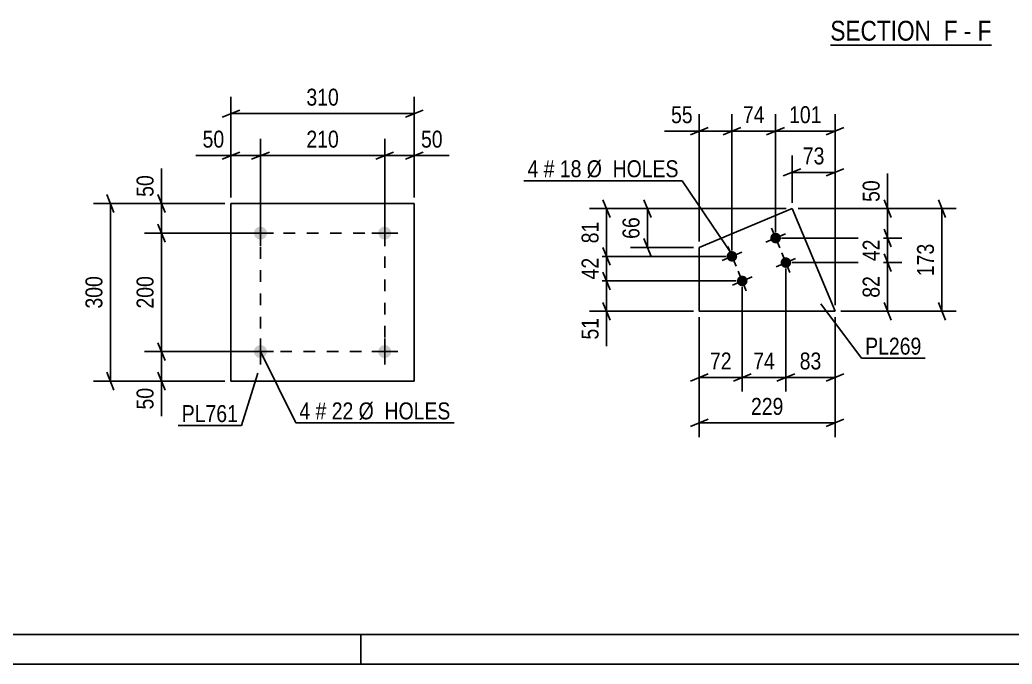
# Model space of a CAD drawing. Header units: millimetres. Extents: x 0 to 841, y 0 to 594.
# Drawn here: x 153.4 to 321, y 0 to 108.8 of the extents above; entities that cross this region are included whole.
import ezdxf

# ---------------------------------------------------------------- set-up
doc = ezdxf.new("R2010")
doc.units = ezdxf.units.MM
doc.linetypes.add('DXK_LINE_DOT2', pattern=[3.9198, 1.9599, -1.9599])
doc.styles.add('Arial Narrow', font='ARIALN.TTF', dxfattribs={"height": 0.2})

# ---------------------------------------------------------------- blocks, each defined once
blk = doc.blocks.new('Unknown-317311647-50 - 5695')
at = {"color": 6, "linetype": 'Continuous'}
blk.add_line((290.32, 104.54), (317.54, 104.54), dxfattribs=at)
at = {"color": 0, "linetype": 'Continuous'}
for points in [[(308.43, 105.29), (308.43, 108.79), (290.32, 108.79), (290.32, 105.29)], [(311.82, 105.29), (311.82, 108.79), (309.48, 108.79), (309.48, 105.29)], [(314.15, 105.29), (314.15, 108.79), (312.87, 108.79), (312.87, 105.29)], [(317.54, 105.29), (317.54, 108.79), (315.2, 108.79), (315.2, 105.29)]]:
    blk.add_wipeout(points, dxfattribs=at)
at = {"color": 7, "linetype": 'Continuous', "style": 'Arial Narrow'}
for s, p in [('SECTION ', (290.32, 105.29)), ('F', (309.48, 105.29)), ('F', (315.2, 105.29)), ('-', (312.87, 105.29))]:
    blk.add_text(s, height=3.34, dxfattribs=at).set_placement(p)
blk = doc.blocks.new('Unknown-317311647-1113')
at = {"color": 5, "linetype": 'Continuous'}
for p, q in [((5, 5), (836, 5)), ((211, 0), (211, 5)), ((0, 0), (841, 0))]:
    blk.add_line(p, q, dxfattribs=at)
blk = doc.blocks.new('Part-317311647-1218 - 1200')
at = {"color": 2, "linetype": 'Continuous'}
for p, q in [((268.18, 70.35), (283.86, 76.92)), ((283.86, 76.92), (291.12, 59.59)), ((268.18, 70.35), (268.18, 59.59)), ((268.18, 59.59), (291.12, 59.59))]:
    blk.add_line(p, q, dxfattribs=at)
blk = doc.blocks.new('Bolt-317311647-1251 - 1200')
at = {"linetype": 'Continuous'}
for points in [[(281.9, 72.3, -1), (280.23, 71.61, -1)], [(274.52, 69.21, -1), (272.86, 68.51, -1)], [(283.63, 68.15, -1), (281.97, 67.45, -1)], [(276.26, 65.06, -1), (274.6, 64.36, -1)]]:
    blk.add_hatch(color=1, dxfattribs=at).paths.add_polyline_path(points)
at = {"color": 1, "linetype": 'Continuous'}
for p, q in [((279.4, 71.26), (282.73, 72.65)), ((280.37, 73.61), (281.76, 70.29)), ((272.99, 70.52), (274.38, 67.2)), ((272.03, 68.17), (275.35, 69.56)), ((282.11, 69.46), (283.5, 66.14)), ((281.14, 67.11), (284.46, 68.5)), ((273.77, 64.01), (277.09, 65.41)), ((274.73, 66.37), (276.12, 63.05))]:
    blk.add_line(p, q, dxfattribs=at)
blk = doc.blocks.new('Part-317311647-6972 - 6928')
at = {"color": 2, "linetype": 'Continuous'}
for p, q in [((189.02, 77.78), (189.02, 47.78)), ((189.02, 77.78), (220.02, 77.78)), ((220.02, 77.78), (220.02, 47.78)), ((189.02, 47.78), (220.02, 47.78))]:
    blk.add_line(p, q, dxfattribs=at)
blk = doc.blocks.new('Bolt-317311647-6962 - 6928')
at = {"linetype": 'Continuous'}
for points in [[(195.12, 72.78, -1), (192.92, 72.78, -1)], [(216.12, 72.78, -1), (213.92, 72.78, -1)]]:
    blk.add_hatch(color=1, dxfattribs=at).paths.add_polyline_path(points)
at = {"color": 1, "linetype": 'Continuous'}
for p, q in [((194.02, 74.98), (194.02, 70.58)), ((215.02, 74.98), (215.02, 70.58)), ((191.82, 72.78), (196.22, 72.78)), ((212.82, 72.78), (217.22, 72.78))]:
    blk.add_line(p, q, dxfattribs=at)
blk = doc.blocks.new('Bolt-317311647-6967 - 6928')
at = {"linetype": 'Continuous'}
for points in [[(195.12, 52.78, -1), (192.92, 52.78, -1)], [(216.12, 52.78, -1), (213.92, 52.78, -1)]]:
    blk.add_hatch(color=1, dxfattribs=at).paths.add_polyline_path(points)
at = {"color": 1, "linetype": 'Continuous'}
for p, q in [((194.02, 54.98), (194.02, 50.58)), ((215.02, 54.98), (215.02, 50.58)), ((191.82, 52.78), (196.22, 52.78)), ((212.82, 52.78), (217.22, 52.78))]:
    blk.add_line(p, q, dxfattribs=at)
blk = doc.blocks.new('Rectangle-317311647-7081 - 6928')
at = {"color": 1, "linetype": 'DXK_LINE_DOT2'}
blk.add_lwpolyline([(194.02, 72.78), (215.02, 72.78), (215.02, 52.78), (194.02, 52.78), (194.02, 72.78)], close=True, dxfattribs=at)
blk = doc.blocks.new('StraightDimension-317311647-1374 - 1200')
at = {"color": 7, "linetype": 'Continuous'}
for p, q in [((309.78, 75.42), (308.58, 78.42)), ((284.86, 76.92), (311.58, 76.92)), ((309.18, 59.59), (309.18, 76.92)), ((308.58, 61.09), (309.78, 58.09)), ((292.12, 59.59), (311.58, 59.59))]:
    blk.add_line(p, q, dxfattribs=at)
at = {"color": 0}
blk.add_wipeout([(308.43, 71.6), (304.23, 71.6), (304.23, 64.91), (308.43, 64.91)], dxfattribs=at)
at = {"color": 3, "style": 'Arial Narrow'}
blk.add_text('173', height=2.863, rotation=90.0002, dxfattribs=at).set_placement((307.83, 65.51))
blk = doc.blocks.new('StraightDimension-317311647-1253 - 1200')
at = {"color": 7, "linetype": 'Continuous'}
for p, q in [((299.4, 69.3), (300.6, 66.3)), ((283.8, 67.8), (302.4, 67.8)), ((300, 59.59), (300, 67.8)), ((300.6, 58.09), (299.4, 61.09)), ((292.12, 59.59), (302.4, 59.59))]:
    blk.add_line(p, q, dxfattribs=at)
at = {"color": 0}
blk.add_wipeout([(299.25, 66.12), (295.05, 66.12), (295.05, 61.27), (299.25, 61.27)], dxfattribs=at)
at = {"color": 3, "style": 'Arial Narrow'}
blk.add_text('82', height=2.863, rotation=90.0002, dxfattribs=at).set_placement((298.65, 61.87))
blk = doc.blocks.new('StraightDimension-317311647-1289 - 1200')
at = {"color": 7, "linetype": 'Continuous'}
for p, q in [((268.18, 71.35), (268.18, 92.85)), ((273.69, 69.86), (273.69, 92.85)), ((266.68, 89.4), (269.68, 90.6)), ((275.19, 90.6), (272.19, 89.4)), ((268.18, 90), (273.69, 90))]:
    blk.add_line(p, q, dxfattribs=at)
at = {"color": 0}
blk.add_wipeout([(267.66, 90.75), (267.66, 94.95), (262.8, 94.95), (262.8, 90.75)], dxfattribs=at)
at = {"color": 7, "linetype": 'Continuous'}
blk.add_line((268.18, 90), (262.28, 90), dxfattribs=at)
blk.add_line((268.18, 90), (262.28, 90), dxfattribs=at)
at = {"color": 3, "style": 'Arial Narrow'}
blk.add_text('55', height=2.863, dxfattribs=at).set_placement((263.4, 91.35))
blk = doc.blocks.new('StraightDimension-317311647-1274 - 1200')
at = {"color": 7, "linetype": 'Continuous'}
for p, q in [((299.4, 78.42), (300.6, 75.42)), ((284.86, 76.92), (302.4, 76.92)), ((300, 71.95), (300, 76.92)), ((300.6, 70.45), (299.4, 73.45)), ((282.06, 71.95), (302.4, 71.95))]:
    blk.add_line(p, q, dxfattribs=at)
at = {"color": 0}
blk.add_wipeout([(299.25, 82.3), (295.05, 82.3), (295.05, 77.45), (299.25, 77.45)], dxfattribs=at)
at = {"color": 7, "linetype": 'Continuous'}
blk.add_line((300, 76.92), (300, 82.83), dxfattribs=at)
blk.add_line((300, 76.92), (300, 82.83), dxfattribs=at)
at = {"color": 3, "style": 'Arial Narrow'}
blk.add_text('50', height=2.863, rotation=90.0002, dxfattribs=at).set_placement((298.65, 78.05))
blk = doc.blocks.new('StraightDimension-317311647-1386 - 1200')
at = {"color": 7, "linetype": 'Continuous'}
for p, q in [((283.86, 77.92), (283.86, 85.89)), ((291.12, 60.59), (291.12, 85.89)), ((282.36, 82.44), (285.36, 83.64)), ((283.86, 83.04), (291.12, 83.04)), ((292.62, 83.64), (289.62, 82.44))]:
    blk.add_line(p, q, dxfattribs=at)
at = {"color": 0}
blk.add_wipeout([(289.92, 83.79), (289.92, 87.99), (285.07, 87.99), (285.07, 83.79)], dxfattribs=at)
at = {"color": 3, "style": 'Arial Narrow'}
blk.add_text('73', height=2.863, dxfattribs=at).set_placement((285.67, 84.39))
blk = doc.blocks.new('StraightDimension-317311647-1265 - 1200')
at = {"color": 7, "linetype": 'Continuous'}
for p, q in [((299.4, 73.45), (300.6, 70.45)), ((282.06, 71.95), (302.4, 71.95)), ((300, 67.8), (300, 71.95)), ((300.6, 66.3), (299.4, 69.3)), ((283.8, 67.8), (302.4, 67.8))]:
    blk.add_line(p, q, dxfattribs=at)
at = {"color": 0}
blk.add_wipeout([(299.25, 72.31), (295.05, 72.31), (295.05, 67.45), (299.25, 67.45)], dxfattribs=at)
at = {"color": 3, "style": 'Arial Narrow'}
blk.add_text('42', height=2.863, rotation=90.0002, dxfattribs=at).set_placement((298.65, 68.05))
blk = doc.blocks.new('StraightDimension-317311647-1365 - 1200')
at = {"color": 7, "linetype": 'Continuous'}
for p, q in [((251.9, 78.42), (253.1, 75.42)), ((282.86, 76.92), (249.65, 76.92)), ((252.5, 68.86), (252.5, 76.92)), ((272.69, 68.86), (249.65, 68.86)), ((253.1, 67.36), (251.9, 70.36))]:
    blk.add_line(p, q, dxfattribs=at)
at = {"color": 0}
blk.add_wipeout([(251.75, 75.32), (247.55, 75.32), (247.55, 70.46), (251.75, 70.46)], dxfattribs=at)
at = {"color": 3, "style": 'Arial Narrow'}
blk.add_text('81', height=2.863, rotation=90.0002, dxfattribs=at).set_placement((251.15, 71.06))
blk = doc.blocks.new('StraightDimension-317311647-1301 - 1200')
at = {"color": 7, "linetype": 'Continuous'}
for p, q in [((273.69, 69.86), (273.69, 92.85)), ((281.06, 72.95), (281.06, 92.85)), ((272.19, 89.4), (275.19, 90.6)), ((282.56, 90.6), (279.56, 89.4)), ((273.69, 90), (281.06, 90))]:
    blk.add_line(p, q, dxfattribs=at)
at = {"color": 0}
blk.add_wipeout([(279.8, 90.75), (279.8, 94.95), (274.95, 94.95), (274.95, 90.75)], dxfattribs=at)
at = {"color": 3, "style": 'Arial Narrow'}
blk.add_text('74', height=2.863, dxfattribs=at).set_placement((275.55, 91.35))
blk = doc.blocks.new('StraightDimension-317311647-1311 - 1200')
at = {"color": 7, "linetype": 'Continuous'}
for p, q in [((281.06, 72.95), (281.06, 92.85)), ((291.12, 60.59), (291.12, 92.85)), ((279.56, 89.4), (282.56, 90.6)), ((292.62, 90.6), (289.62, 89.4)), ((281.06, 90), (291.12, 90))]:
    blk.add_line(p, q, dxfattribs=at)
at = {"color": 0}
blk.add_wipeout([(289.44, 90.75), (289.44, 94.95), (282.75, 94.95), (282.75, 90.75)], dxfattribs=at)
at = {"color": 3, "style": 'Arial Narrow'}
blk.add_text('101', height=2.863, dxfattribs=at).set_placement((283.35, 91.35))
blk = doc.blocks.new('StraightDimension-317311647-1321 - 1200')
at = {"color": 7, "linetype": 'Continuous'}
for p, q in [((282.8, 66.8), (282.8, 46.01)), ((291.12, 58.59), (291.12, 46.01)), ((281.3, 47.81), (284.3, 49.01)), ((292.62, 49.01), (289.62, 47.81)), ((282.8, 48.41), (291.12, 48.41))]:
    blk.add_line(p, q, dxfattribs=at)
at = {"color": 0}
blk.add_wipeout([(289.39, 49.16), (289.39, 53.36), (284.54, 53.36), (284.54, 49.16)], dxfattribs=at)
at = {"color": 3, "style": 'Arial Narrow'}
blk.add_text('83', height=2.863, dxfattribs=at).set_placement((285.14, 49.76))
blk = doc.blocks.new('StraightDimension-317311647-1327 - 1200')
at = {"color": 7, "linetype": 'Continuous'}
for p, q in [((282.8, 66.8), (282.8, 46.01)), ((275.43, 63.71), (275.43, 46.01)), ((273.93, 47.81), (276.93, 49.01)), ((284.3, 49.01), (281.3, 47.81)), ((275.43, 48.41), (282.8, 48.41))]:
    blk.add_line(p, q, dxfattribs=at)
at = {"color": 0}
blk.add_wipeout([(281.54, 49.16), (281.54, 53.36), (276.69, 53.36), (276.69, 49.16)], dxfattribs=at)
at = {"color": 3, "style": 'Arial Narrow'}
blk.add_text('74', height=2.863, dxfattribs=at).set_placement((277.29, 49.76))
blk = doc.blocks.new('StraightDimension-317311647-1335 - 1200')
at = {"color": 7, "linetype": 'Continuous'}
for p, q in [((275.43, 63.71), (275.43, 46.01)), ((268.18, 58.59), (268.18, 46.01)), ((266.68, 47.81), (269.68, 49.01)), ((276.93, 49.01), (273.93, 47.81)), ((268.18, 48.41), (275.43, 48.41))]:
    blk.add_line(p, q, dxfattribs=at)
at = {"color": 0}
blk.add_wipeout([(274.23, 49.16), (274.23, 53.36), (269.38, 53.36), (269.38, 49.16)], dxfattribs=at)
at = {"color": 3, "style": 'Arial Narrow'}
blk.add_text('72', height=2.863, dxfattribs=at).set_placement((269.98, 49.76))
blk = doc.blocks.new('StraightDimension-317311647-1342 - 1200')
at = {"color": 7, "linetype": 'Continuous'}
for p, q in [((258.82, 78.42), (260.02, 75.42)), ((282.86, 76.92), (256.57, 76.92)), ((259.42, 70.35), (259.42, 76.92)), ((260.02, 68.85), (258.82, 71.85)), ((267.18, 70.35), (256.57, 70.35))]:
    blk.add_line(p, q, dxfattribs=at)
at = {"color": 0}
blk.add_wipeout([(258.67, 76.06), (254.47, 76.06), (254.47, 71.21), (258.67, 71.21)], dxfattribs=at)
at = {"color": 3, "style": 'Arial Narrow'}
blk.add_text('66', height=2.863, rotation=90.0002, dxfattribs=at).set_placement((258.07, 71.81))
blk = doc.blocks.new('StraightDimension-317311647-1351 - 1200')
at = {"color": 7, "linetype": 'Continuous'}
for p, q in [((251.9, 66.21), (253.1, 63.21)), ((274.43, 64.71), (249.65, 64.71)), ((252.5, 59.59), (252.5, 64.71)), ((253.1, 58.09), (251.9, 61.09)), ((267.18, 59.59), (249.65, 59.59))]:
    blk.add_line(p, q, dxfattribs=at)
at = {"color": 0}
blk.add_wipeout([(251.75, 59.07), (247.55, 59.07), (247.55, 54.21), (251.75, 54.21)], dxfattribs=at)
at = {"color": 7, "linetype": 'Continuous'}
blk.add_line((252.5, 59.59), (252.5, 53.68), dxfattribs=at)
blk.add_line((252.5, 59.59), (252.5, 53.68), dxfattribs=at)
at = {"color": 3, "style": 'Arial Narrow'}
blk.add_text('51', height=2.863, rotation=90.0002, dxfattribs=at).set_placement((251.15, 54.81))
blk = doc.blocks.new('StraightDimension-317311647-1357 - 1200')
at = {"color": 7, "linetype": 'Continuous'}
for p, q in [((272.69, 68.86), (249.65, 68.86)), ((251.9, 70.36), (253.1, 67.36)), ((252.5, 64.71), (252.5, 68.86)), ((253.1, 63.21), (251.9, 66.21)), ((274.43, 64.71), (249.65, 64.71))]:
    blk.add_line(p, q, dxfattribs=at)
at = {"color": 0}
blk.add_wipeout([(251.75, 69.21), (247.55, 69.21), (247.55, 64.36), (251.75, 64.36)], dxfattribs=at)
at = {"color": 3, "style": 'Arial Narrow'}
blk.add_text('42', height=2.863, rotation=90.0002, dxfattribs=at).set_placement((251.15, 64.96))
blk = doc.blocks.new('StraightDimension-317311647-1381 - 1200')
at = {"color": 7, "linetype": 'Continuous'}
for p, q in [((268.18, 58.59), (268.18, 38.34)), ((291.12, 58.59), (291.12, 38.34)), ((269.68, 41.34), (266.68, 40.14)), ((268.18, 40.74), (291.12, 40.74)), ((289.62, 40.14), (292.62, 41.34))]:
    blk.add_line(p, q, dxfattribs=at)
at = {"color": 0}
blk.add_wipeout([(283, 41.49), (283, 45.69), (276.31, 45.69), (276.31, 41.49)], dxfattribs=at)
at = {"color": 3, "style": 'Arial Narrow'}
blk.add_text('229', height=2.863, dxfattribs=at).set_placement((276.91, 42.09))
blk = doc.blocks.new('StraightDimension-317311647-7028 - 6928')
at = {"color": 7, "linetype": 'Continuous'}
for p, q in [((169.26, 76.28), (168.06, 79.28)), ((188.02, 77.78), (165.81, 77.78)), ((168.66, 47.78), (168.66, 77.78)), ((168.06, 49.28), (169.26, 46.28)), ((188.02, 47.78), (165.81, 47.78))]:
    blk.add_line(p, q, dxfattribs=at)
at = {"color": 0}
blk.add_wipeout([(167.91, 66.12), (163.71, 66.12), (163.71, 59.44), (167.91, 59.44)], dxfattribs=at)
at = {"color": 3, "style": 'Arial Narrow'}
blk.add_text('300', height=2.863, rotation=90.0002, dxfattribs=at).set_placement((167.31, 60.04))
blk = doc.blocks.new('StraightDimension-317311647-6985 - 6928')
at = {"color": 7, "linetype": 'Continuous'}
for p, q in [((215.02, 73.78), (215.02, 88.72)), ((220.02, 78.78), (220.02, 88.72)), ((213.52, 85.27), (216.52, 86.47)), ((215.02, 85.87), (220.02, 85.87)), ((221.52, 86.47), (218.52, 85.27))]:
    blk.add_line(p, q, dxfattribs=at)
at = {"color": 0}
blk.add_wipeout([(225.4, 86.62), (225.4, 90.82), (220.55, 90.82), (220.55, 86.62)], dxfattribs=at)
at = {"color": 7, "linetype": 'Continuous'}
blk.add_line((220.02, 85.87), (225.93, 85.87), dxfattribs=at)
blk.add_line((220.02, 85.87), (225.93, 85.87), dxfattribs=at)
at = {"color": 3, "style": 'Arial Narrow'}
blk.add_text('50', height=2.863, dxfattribs=at).set_placement((221.15, 87.22))
blk = doc.blocks.new('StraightDimension-317311647-6974 - 6928')
at = {"color": 7, "linetype": 'Continuous'}
for p, q in [((189.02, 78.78), (189.02, 95.81)), ((220.02, 78.78), (220.02, 95.81)), ((190.52, 93.56), (187.52, 92.36)), ((189.02, 92.96), (220.02, 92.96)), ((218.52, 92.36), (221.52, 93.56))]:
    blk.add_line(p, q, dxfattribs=at)
at = {"color": 0}
blk.add_wipeout([(207.86, 93.71), (207.86, 97.91), (201.18, 97.91), (201.18, 93.71)], dxfattribs=at)
at = {"color": 3, "style": 'Arial Narrow'}
blk.add_text('310', height=2.863, dxfattribs=at).set_placement((201.78, 94.31))
blk = doc.blocks.new('StraightDimension-317311647-6998 - 6928')
at = {"color": 7, "linetype": 'Continuous'}
for p, q in [((194.02, 73.78), (194.02, 88.72)), ((215.02, 73.78), (215.02, 88.72)), ((195.52, 86.47), (192.52, 85.27)), ((194.02, 85.87), (215.02, 85.87)), ((213.52, 85.27), (216.52, 86.47))]:
    blk.add_line(p, q, dxfattribs=at)
at = {"color": 0}
blk.add_wipeout([(207.86, 86.62), (207.86, 90.82), (201.18, 90.82), (201.18, 86.62)], dxfattribs=at)
at = {"color": 3, "style": 'Arial Narrow'}
blk.add_text('210', height=2.863, dxfattribs=at).set_placement((201.78, 87.22))
blk = doc.blocks.new('StraightDimension-317311647-7014 - 6928')
at = {"color": 7, "linetype": 'Continuous'}
for p, q in [((189.02, 78.78), (189.02, 88.72)), ((194.02, 73.78), (194.02, 88.72)), ((187.52, 85.27), (190.52, 86.47)), ((189.02, 85.87), (194.02, 85.87)), ((195.52, 86.47), (192.52, 85.27))]:
    blk.add_line(p, q, dxfattribs=at)
at = {"color": 0}
blk.add_wipeout([(188.5, 86.62), (188.5, 90.82), (183.64, 90.82), (183.64, 86.62)], dxfattribs=at)
at = {"color": 7, "linetype": 'Continuous'}
blk.add_line((189.02, 85.87), (183.12, 85.87), dxfattribs=at)
blk.add_line((189.02, 85.87), (183.12, 85.87), dxfattribs=at)
at = {"color": 3, "style": 'Arial Narrow'}
blk.add_text('50', height=2.863, dxfattribs=at).set_placement((184.24, 87.22))
blk = doc.blocks.new('StraightDimension-317311647-7039 - 6928')
at = {"color": 7, "linetype": 'Continuous'}
for p, q in [((176.7, 54.28), (177.9, 51.28)), ((193.02, 52.78), (174.45, 52.78)), ((177.3, 47.78), (177.3, 52.78)), ((177.9, 46.28), (176.7, 49.28)), ((188.02, 47.78), (174.45, 47.78))]:
    blk.add_line(p, q, dxfattribs=at)
at = {"color": 0}
blk.add_wipeout([(176.55, 47.26), (172.35, 47.26), (172.35, 42.4), (176.55, 42.4)], dxfattribs=at)
at = {"color": 7, "linetype": 'Continuous'}
blk.add_line((177.3, 47.78), (177.3, 41.88), dxfattribs=at)
blk.add_line((177.3, 47.78), (177.3, 41.88), dxfattribs=at)
at = {"color": 3, "style": 'Arial Narrow'}
blk.add_text('50', height=2.863, rotation=90.0002, dxfattribs=at).set_placement((175.95, 43))
blk = doc.blocks.new('StraightDimension-317311647-7052 - 6928')
at = {"color": 7, "linetype": 'Continuous'}
for p, q in [((177.9, 71.28), (176.7, 74.28)), ((193.02, 72.78), (174.45, 72.78)), ((177.3, 52.78), (177.3, 72.78)), ((176.7, 54.28), (177.9, 51.28)), ((193.02, 52.78), (174.45, 52.78))]:
    blk.add_line(p, q, dxfattribs=at)
at = {"color": 0}
blk.add_wipeout([(176.55, 66.13), (172.35, 66.13), (172.35, 59.44), (176.55, 59.44)], dxfattribs=at)
at = {"color": 3, "style": 'Arial Narrow'}
blk.add_text('200', height=2.863, rotation=90.0002, dxfattribs=at).set_placement((175.95, 60.04))
blk = doc.blocks.new('StraightDimension-317311647-7068 - 6928')
at = {"color": 7, "linetype": 'Continuous'}
for p, q in [((176.7, 79.28), (177.9, 76.28)), ((188.02, 77.78), (174.45, 77.78)), ((177.3, 72.78), (177.3, 77.78)), ((177.9, 71.28), (176.7, 74.28)), ((193.02, 72.78), (174.45, 72.78))]:
    blk.add_line(p, q, dxfattribs=at)
at = {"color": 0}
blk.add_wipeout([(176.55, 83.16), (172.35, 83.16), (172.35, 78.31), (176.55, 78.31)], dxfattribs=at)
at = {"color": 7, "linetype": 'Continuous'}
blk.add_line((177.3, 77.78), (177.3, 83.69), dxfattribs=at)
blk.add_line((177.3, 77.78), (177.3, 83.69), dxfattribs=at)
at = {"color": 3, "style": 'Arial Narrow'}
blk.add_text('50', height=2.863, rotation=90.0002, dxfattribs=at).set_placement((175.95, 78.91))
blk = doc.blocks.new('Mark-317311647-1247 - 1200')
at = {"color": 0}
for points in [[(240.98, 82.22), (240.98, 85.22), (239.15, 85.22), (239.15, 82.22)], [(243.71, 82.22), (243.71, 85.22), (241.88, 85.22), (241.88, 82.22)], [(248.26, 82.22), (248.26, 85.22), (244.61, 85.22), (244.61, 82.22)], [(264.69, 82.22), (264.69, 85.22), (249.16, 85.22), (249.16, 82.22)]]:
    blk.add_wipeout(points, dxfattribs=at)
for points in [[(240.98, 82.22), (240.98, 85.22), (239.15, 85.22), (239.15, 82.22)], [(243.71, 82.22), (243.71, 85.22), (241.88, 85.22), (241.88, 82.22)], [(248.26, 82.22), (248.26, 85.22), (244.61, 85.22), (244.61, 82.22)], [(264.69, 82.22), (264.69, 85.22), (249.16, 85.22), (249.16, 82.22)]]:
    blk.add_wipeout(points, dxfattribs=at)
at = {"color": 7, "linetype": 'Continuous'}
for p in [(238.55, 81.62), (273.89, 68.91)]:
    blk.add_line(p, (265.29, 81.62), dxfattribs=at)
at = {"color": 3, "style": 'Arial Narrow'}
for s, height, p in [('4', 2.86, (239.15, 82.22)), ('#', 2.86, (241.88, 82.22)), ('18', 2.863, (244.61, 82.22)), ('Ø  HOLES', 2.863, (249.16, 82.22))]:
    blk.add_text(s, height=height, dxfattribs=at).set_placement(p)
blk = doc.blocks.new('Mark-317311647-1213 - 1200')
at = {"color": 0}
blk.add_wipeout([(305.72, 52.26), (305.72, 55.26), (296.21, 55.26), (296.21, 52.26)], dxfattribs=at)
blk.add_wipeout([(305.72, 52.26), (305.72, 55.26), (296.21, 55.26), (296.21, 52.26)], dxfattribs=at)
at = {"color": 30, "linetype": 'Continuous'}
for p, q in [((288.7, 60.85), (295.61, 51.66)), ((295.61, 51.66), (306.32, 51.66))]:
    blk.add_line(p, q, dxfattribs=at)
at = {"color": 3, "style": 'Arial Narrow'}
blk.add_text('PL269', height=2.863, dxfattribs=at).set_placement((296.21, 52.26))
blk = doc.blocks.new('MarkSet-317311647-7128 - 6928')
at = {"color": 0}
for points in [[(202.43, 41.33), (202.43, 44.33), (200.6, 44.33), (200.6, 41.33)], [(205.16, 41.33), (205.16, 44.33), (203.33, 44.33), (203.33, 41.33)], [(209.71, 41.33), (209.71, 44.33), (206.06, 44.33), (206.06, 41.33)], [(226.14, 41.33), (226.14, 44.33), (210.61, 44.33), (210.61, 41.33)]]:
    blk.add_wipeout(points, dxfattribs=at)
for points in [[(202.43, 41.33), (202.43, 44.33), (200.6, 44.33), (200.6, 41.33)], [(205.16, 41.33), (205.16, 44.33), (203.33, 44.33), (203.33, 41.33)], [(209.71, 41.33), (209.71, 44.33), (206.06, 44.33), (206.06, 41.33)], [(226.14, 41.33), (226.14, 44.33), (210.61, 44.33), (210.61, 41.33)]]:
    blk.add_wipeout(points, dxfattribs=at)
at = {"color": 7, "linetype": 'Continuous'}
for p, q in [((194.02, 52.78), (200, 40.73)), ((200, 40.73), (226.74, 40.73))]:
    blk.add_line(p, q, dxfattribs=at)
at = {"color": 3, "style": 'Arial Narrow'}
for s, height, p in [('4', 2.86, (200.6, 41.33)), ('#', 2.86, (203.33, 41.33)), ('22', 2.863, (206.06, 41.33)), ('Ø  HOLES', 2.863, (210.61, 41.33))]:
    blk.add_text(s, height=height, dxfattribs=at).set_placement(p)
blk = doc.blocks.new('Mark-317311647-6968 - 6928')
at = {"color": 0}
blk.add_wipeout([(190.23, 40.87), (190.23, 43.87), (180.72, 43.87), (180.72, 40.87)], dxfattribs=at)
blk.add_wipeout([(190.23, 40.87), (190.23, 43.87), (180.72, 43.87), (180.72, 40.87)], dxfattribs=at)
at = {"color": 30, "linetype": 'Continuous'}
for p in [(193.56, 49.14), (180.12, 40.27)]:
    blk.add_line(p, (190.83, 40.27), dxfattribs=at)
at = {"color": 3, "style": 'Arial Narrow'}
blk.add_text('PL761', height=2.863, dxfattribs=at).set_placement((180.72, 40.87))

msp = doc.modelspace()

# ---------------------------------------------------------------- block references
for name in ['Unknown-317311647-50 - 5695', 'Part-317311647-6972 - 6928', 'Part-317311647-1218 - 1200', 'Bolt-317311647-6962 - 6928', 'Rectangle-317311647-7081 - 6928', 'Bolt-317311647-1251 - 1200', 'Bolt-317311647-6967 - 6928']:
    msp.add_blockref(name, (0, 0))

# ---------------------------------------------------------------- next in the draw order: block references
msp.add_blockref('Unknown-317311647-1113', (0, 0))

# ---------------------------------------------------------------- next in the draw order: block references
for name in ['StraightDimension-317311647-1289 - 1200', 'StraightDimension-317311647-6985 - 6928', 'StraightDimension-317311647-7028 - 6928', 'StraightDimension-317311647-1374 - 1200', 'MarkSet-317311647-7128 - 6928']:
    msp.add_blockref(name, (0, 0))

# ---------------------------------------------------------------- next in the draw order: block references
for name in ['StraightDimension-317311647-6974 - 6928', 'StraightDimension-317311647-1274 - 1200', 'StraightDimension-317311647-1253 - 1200', 'StraightDimension-317311647-7039 - 6928']:
    msp.add_blockref(name, (0, 0))

# ---------------------------------------------------------------- next in the draw order: block references
for name in ['StraightDimension-317311647-6998 - 6928', 'StraightDimension-317311647-1386 - 1200', 'Mark-317311647-6968 - 6928']:
    msp.add_blockref(name, (0, 0))

# ---------------------------------------------------------------- next in the draw order: block references
for name in ['StraightDimension-317311647-7014 - 6928', 'StraightDimension-317311647-1265 - 1200']:
    msp.add_blockref(name, (0, 0))

# ---------------------------------------------------------------- next in the draw order: block references
for name in ['StraightDimension-317311647-1365 - 1200', 'StraightDimension-317311647-7052 - 6928']:
    msp.add_blockref(name, (0, 0))

# ---------------------------------------------------------------- next in the draw order: block references
for name in ['StraightDimension-317311647-1301 - 1200', 'StraightDimension-317311647-7068 - 6928']:
    msp.add_blockref(name, (0, 0))

# ---------------------------------------------------------------- next in the draw order: block references
msp.add_blockref('StraightDimension-317311647-1311 - 1200', (0, 0))

# ---------------------------------------------------------------- next in the draw order: block references
for name in ['StraightDimension-317311647-1342 - 1200', 'StraightDimension-317311647-1321 - 1200']:
    msp.add_blockref(name, (0, 0))

# ---------------------------------------------------------------- next in the draw order: block references
msp.add_blockref('StraightDimension-317311647-1327 - 1200', (0, 0))

# ---------------------------------------------------------------- next in the draw order: block references
msp.add_blockref('StraightDimension-317311647-1335 - 1200', (0, 0))

# ---------------------------------------------------------------- next in the draw order: block references
msp.add_blockref('StraightDimension-317311647-1351 - 1200', (0, 0))

# ---------------------------------------------------------------- next in the draw order: block references
for name in ['StraightDimension-317311647-1357 - 1200', 'StraightDimension-317311647-1381 - 1200']:
    msp.add_blockref(name, (0, 0))

# ---------------------------------------------------------------- next in the draw order: block references
for name in ['Mark-317311647-1247 - 1200', 'Mark-317311647-1213 - 1200']:
    msp.add_blockref(name, (0, 0))

doc.saveas('drawing.dxf')
